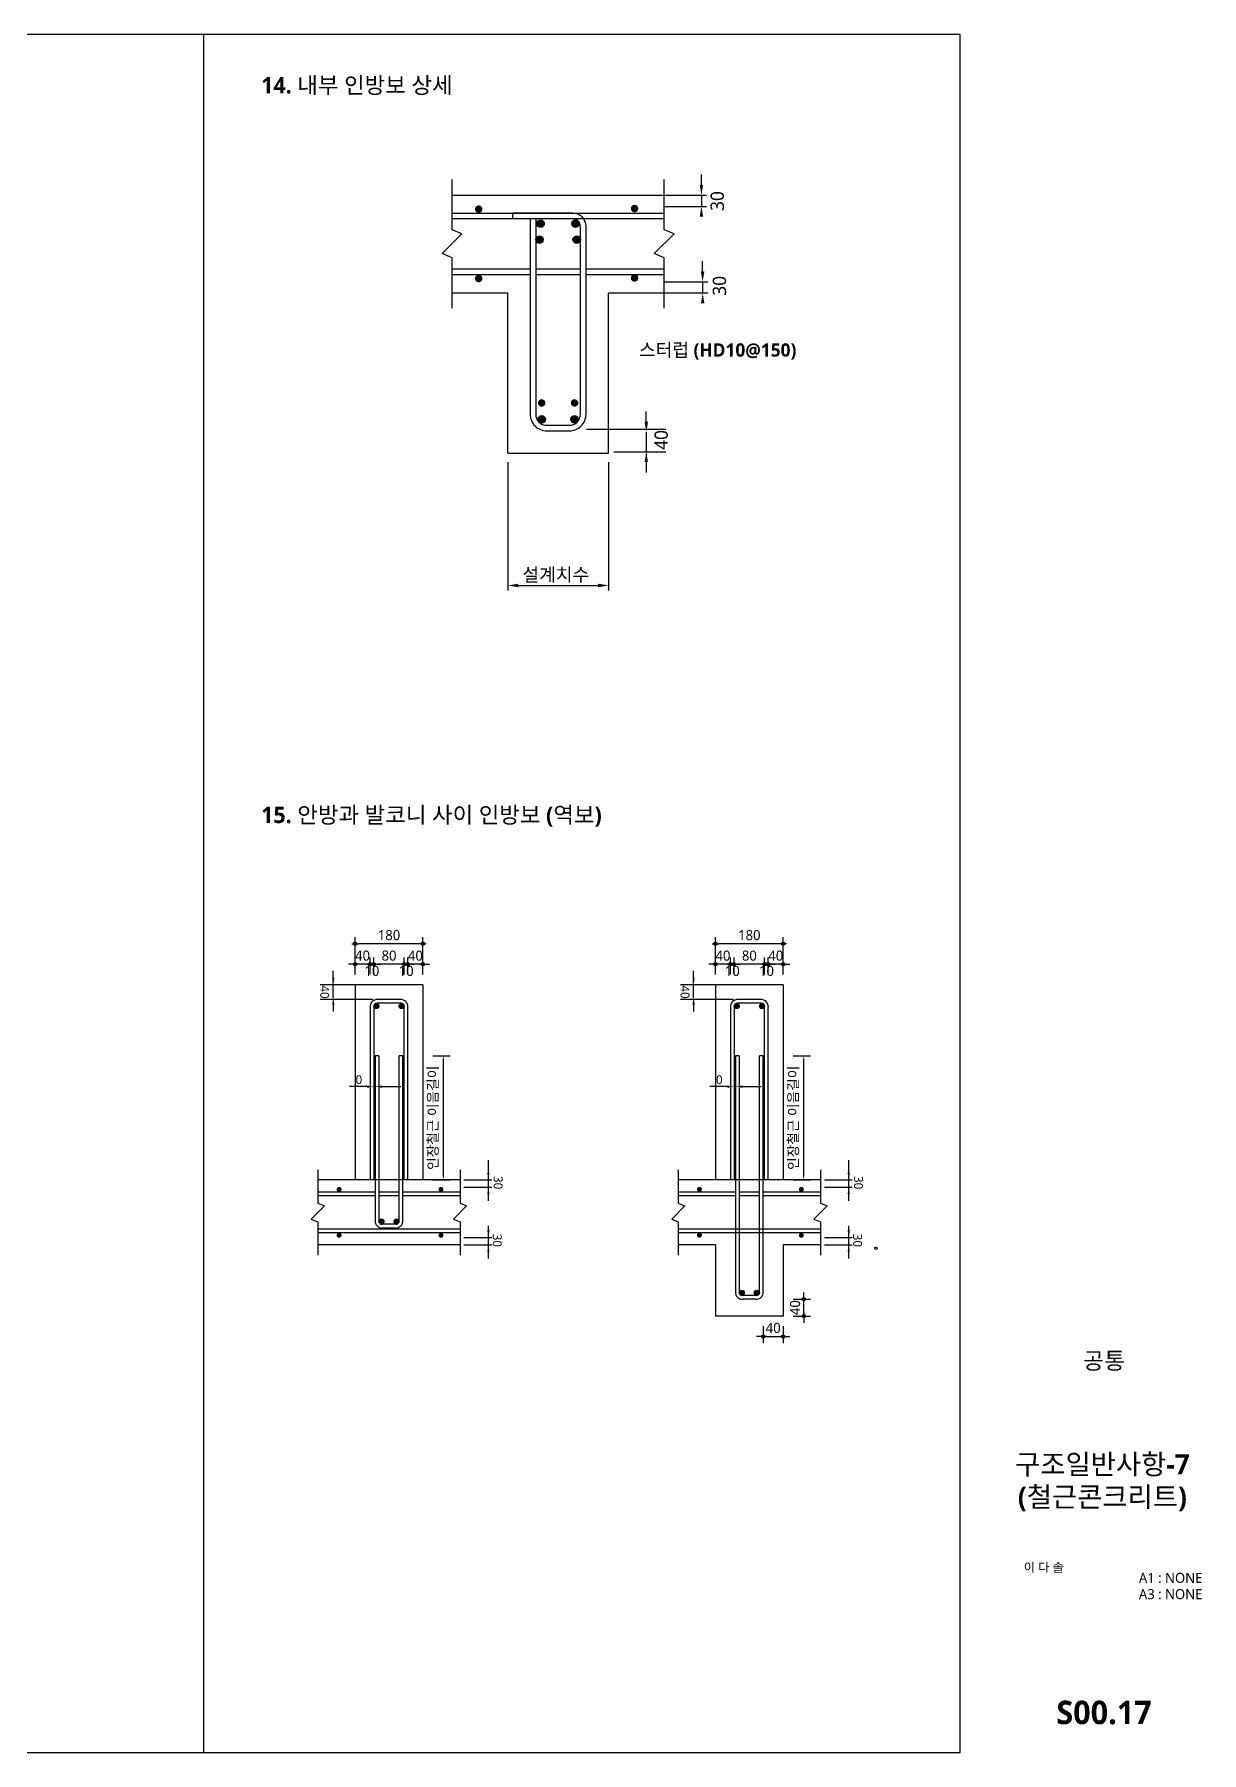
# Model space of a CAD drawing. Header units: millimetres. Extents: x 4573 to 501064, y -176100 to -4304.
# Drawn here: x 45697 to 80564, y -116700 to -65400 of the extents above; entities that cross this region are included whole.
import ezdxf
from ezdxf.enums import TextEntityAlignment as Align

# ---------------------------------------------------------------- set-up
doc = ezdxf.new("R2010")
doc.units = ezdxf.units.MM
doc.header["$LTSCALE"] = 800
doc.layers.get('Defpoints').update_dxf_attribs({"color": 147})
for name, color, linetype in [('BAR', 40, 'Continuous'), ('BAR-S', 4, 'Continuous'), ('DIM', 7, 'Continuous'), ('ELE4', 4, 'Continuous'), ('MIDDLE', 6, 'Continuous'), ('SHT', 5, 'Continuous'), ('SYM', 7, 'Continuous'), ('TEXT', 3, 'Continuous'), ('TEXT5', 7, 'Continuous'), ('TITLE', 7, 'Continuous'), ('W1', 2, 'Continuous')]:
    doc.layers.add(name, color=color, linetype=linetype)
doc.styles.add('XR-SHEET-맑은고딕', font='malgun.ttf')
doc.styles.add('맑은고딕', font='malgun.ttf')
doc.styles.add('맑은고딕B', font='malgunbd.ttf')
doc.styles.add('스타일1', font='malgun.ttf')
doc.dimstyles.new('DIM1', dxfattribs={"dimscale": 10, "dimtxt": 3, "dimasz": 1, "dimexe": 2, "dimexo": 3, "dimgap": 1, "dimtad": 1, "dimdec": 0, "dimzin": 0, "dimdsep": 46, "dimtxsty": 'XR-SHEET-맑은고딕', "dimblk1": 'DIMDOT', "dimblk2": 'DIMDOT', "dimsah": 1, "dimcen": -1, "dimdle": 1.5, "dimclrt": 3, "dimadec": 0, "dimazin": 0, "dimtfac": 1, "dimtdec": 0, "dimtix": 1, "dimtmove": 2, "dimatfit": 3, "dimldrblk": 'DIMDOT', "dimfxl": 1, "dimtvp": 1, "dimtolj": 1, "dimtzin": 0, "dimarcsym": 0})

# ---------------------------------------------------------------- blocks, each defined once
blk = doc.blocks.new('*D239')
at = {"layer": 'Defpoints', "color": 0, "transparency": 16777216}
for p in [(57302, -95900), (57914, -95900), (57302, -99595)]:
    blk.add_point(p, dxfattribs=at)
at = {"layer": 'DIM', "color": 0, "lineweight": -2, "transparency": 16777216}
for p, q in [((57602, -95900), (58114, -95900)), ((57914, -99495), (57914, -96000)), ((57602, -99595), (58114, -99595))]:
    blk.add_line(p, q, dxfattribs=at)
at = {"layer": 'DIM', "color": 0, "transparency": 16777216}
for points in [[(57897, -96000), (57930, -96000), (57914, -95900)], [(57897, -99495), (57930, -99495), (57914, -99595)]]:
    blk.add_solid(points, dxfattribs=at)
at = {"layer": 'DIM', "color": 3, "transparency": 16777216, "insert": (57615, -97747), "char_height": 300, "attachment_point": 5, "rotation": 90, "style": 'XR-SHEET-맑은고딕'}
blk.add_mtext('\\A1;인장철근 이음길이', dxfattribs=at)
blk = doc.blocks.new('DIMDOT')
at = {"layer": 'DIM'}
blk.add_line((1, 0), (-1, 0), dxfattribs=at)
blk.add_circle((0, 0), 0.5, dxfattribs=at)
blk = doc.blocks.new('*D242')
at = {"layer": 'Defpoints', "color": 0, "transparency": 16777216}
for p in [(55279, -92550), (55279, -93773), (57302, -93773)]:
    blk.add_point(p, dxfattribs=at)
at = {"layer": 'DIM', "color": 0, "lineweight": -2, "transparency": 16777216}
for p, q in [((55279, -93473), (55279, -92350)), ((57202, -92550), (55379, -92550)), ((57302, -93473), (57302, -92350))]:
    blk.add_line(p, q, dxfattribs=at)
at = {"layer": 'DIM', "color": 0, "lineweight": -2, "transparency": 16777216, "xscale": 100, "yscale": 100, "zscale": 100, "rotation": 180}
blk.add_blockref('DIMDOT', (55279, -92550), dxfattribs=at)
at = {"layer": 'DIM', "color": 0, "lineweight": -2, "transparency": 16777216, "xscale": 100, "yscale": 100, "zscale": 100}
blk.add_blockref('DIMDOT', (57302, -92550), dxfattribs=at)
at = {"layer": 'DIM', "color": 3, "transparency": 16777216, "insert": (56291, -92294), "char_height": 300, "attachment_point": 5, "style": 'XR-SHEET-맑은고딕'}
blk.add_mtext('\\A1;180', dxfattribs=at)
blk = doc.blocks.new('*D243')
at = {"layer": 'Defpoints', "color": 0, "transparency": 16777216}
for p in [(56858, -93161), (56858, -93773), (57302, -93773)]:
    blk.add_point(p, dxfattribs=at)
at = {"layer": 'DIM', "color": 0, "lineweight": -2, "transparency": 16777216}
for p, q in [((56758, -93161), (56658, -93161)), ((56858, -93473), (56858, -92961)), ((57302, -93161), (56858, -93161)), ((57302, -93473), (57302, -92961)), ((57402, -93161), (57502, -93161))]:
    blk.add_line(p, q, dxfattribs=at)
at = {"layer": 'DIM', "color": 0, "lineweight": -2, "transparency": 16777216, "xscale": 100, "yscale": 100, "zscale": 100}
blk.add_blockref('DIMDOT', (56858, -93161), dxfattribs=at)
at = {"layer": 'DIM', "color": 0, "lineweight": -2, "transparency": 16777216, "xscale": 100, "yscale": 100, "zscale": 100, "rotation": 180}
blk.add_blockref('DIMDOT', (57302, -93161), dxfattribs=at)
at = {"layer": 'DIM', "color": 3, "transparency": 16777216, "insert": (57080, -92906), "char_height": 300, "attachment_point": 5, "style": 'XR-SHEET-맑은고딕'}
blk.add_mtext('\\A1;40', dxfattribs=at)
blk = doc.blocks.new('*D244')
at = {"layer": 'Defpoints', "color": 0, "transparency": 16777216}
for p in [(56746, -93161), (56746, -93773), (56858, -93773)]:
    blk.add_point(p, dxfattribs=at)
at = {"layer": 'DIM', "color": 0, "lineweight": -2, "transparency": 16777216}
for p, q in [((56646, -93161), (56546, -93161)), ((56746, -93473), (56746, -92961)), ((56858, -93161), (56746, -93161)), ((56858, -93473), (56858, -92961)), ((56958, -93161), (57058, -93161))]:
    blk.add_line(p, q, dxfattribs=at)
at = {"layer": 'DIM', "color": 0, "lineweight": -2, "transparency": 16777216, "xscale": 100, "yscale": 100, "zscale": 100}
blk.add_blockref('DIMDOT', (56746, -93161), dxfattribs=at)
at = {"layer": 'DIM', "color": 0, "lineweight": -2, "transparency": 16777216, "xscale": 100, "yscale": 100, "zscale": 100, "rotation": 180}
blk.add_blockref('DIMDOT', (56858, -93161), dxfattribs=at)
at = {"layer": 'DIM', "color": 3, "transparency": 16777216, "insert": (56802, -93362), "char_height": 300, "attachment_point": 5, "style": 'XR-SHEET-맑은고딕'}
blk.add_mtext('\\A1;10', dxfattribs=at)
blk = doc.blocks.new('*D245')
at = {"layer": 'Defpoints', "color": 0, "transparency": 16777216}
for p in [(55835, -93161), (55835, -93773), (56746, -93773)]:
    blk.add_point(p, dxfattribs=at)
at = {"layer": 'DIM', "color": 0, "lineweight": -2, "transparency": 16777216}
for p, q in [((55835, -93473), (55835, -92961)), ((56646, -93161), (55935, -93161)), ((56746, -93473), (56746, -92961))]:
    blk.add_line(p, q, dxfattribs=at)
at = {"layer": 'DIM', "color": 0, "lineweight": -2, "transparency": 16777216, "xscale": 100, "yscale": 100, "zscale": 100, "rotation": 180}
blk.add_blockref('DIMDOT', (55835, -93161), dxfattribs=at)
at = {"layer": 'DIM', "color": 0, "lineweight": -2, "transparency": 16777216, "xscale": 100, "yscale": 100, "zscale": 100}
blk.add_blockref('DIMDOT', (56746, -93161), dxfattribs=at)
at = {"layer": 'DIM', "color": 3, "transparency": 16777216, "insert": (56291, -92906), "char_height": 300, "attachment_point": 5, "style": 'XR-SHEET-맑은고딕'}
blk.add_mtext('\\A1;80', dxfattribs=at)
blk = doc.blocks.new('*D246')
at = {"layer": 'Defpoints', "color": 0, "transparency": 16777216}
for p in [(55724, -93161), (55724, -93773), (55835, -93773)]:
    blk.add_point(p, dxfattribs=at)
at = {"layer": 'DIM', "color": 0, "lineweight": -2, "transparency": 16777216}
for p, q in [((55624, -93161), (55524, -93161)), ((55724, -93473), (55724, -92961)), ((55835, -93161), (55724, -93161)), ((55835, -93473), (55835, -92961)), ((55935, -93161), (56035, -93161))]:
    blk.add_line(p, q, dxfattribs=at)
at = {"layer": 'DIM', "color": 0, "lineweight": -2, "transparency": 16777216, "xscale": 100, "yscale": 100, "zscale": 100}
blk.add_blockref('DIMDOT', (55724, -93161), dxfattribs=at)
at = {"layer": 'DIM', "color": 0, "lineweight": -2, "transparency": 16777216, "xscale": 100, "yscale": 100, "zscale": 100, "rotation": 180}
blk.add_blockref('DIMDOT', (55835, -93161), dxfattribs=at)
at = {"layer": 'DIM', "color": 3, "transparency": 16777216, "insert": (55779, -93362), "char_height": 300, "attachment_point": 5, "style": 'XR-SHEET-맑은고딕'}
blk.add_mtext('\\A1;10', dxfattribs=at)
blk = doc.blocks.new('*D247')
at = {"layer": 'Defpoints', "color": 0, "transparency": 16777216}
for p in [(55279, -93161), (55279, -93773), (55724, -93773)]:
    blk.add_point(p, dxfattribs=at)
at = {"layer": 'DIM', "color": 0, "lineweight": -2, "transparency": 16777216}
for p, q in [((55179, -93161), (55079, -93161)), ((55279, -93473), (55279, -92961)), ((55724, -93161), (55279, -93161)), ((55724, -93473), (55724, -92961)), ((55824, -93161), (55924, -93161))]:
    blk.add_line(p, q, dxfattribs=at)
at = {"layer": 'DIM', "color": 0, "lineweight": -2, "transparency": 16777216, "xscale": 100, "yscale": 100, "zscale": 100}
blk.add_blockref('DIMDOT', (55279, -93161), dxfattribs=at)
at = {"layer": 'DIM', "color": 0, "lineweight": -2, "transparency": 16777216, "xscale": 100, "yscale": 100, "zscale": 100, "rotation": 180}
blk.add_blockref('DIMDOT', (55724, -93161), dxfattribs=at)
at = {"layer": 'DIM', "color": 3, "transparency": 16777216, "insert": (55501, -92906), "char_height": 300, "attachment_point": 5, "style": 'XR-SHEET-맑은고딕'}
blk.add_mtext('\\A1;40', dxfattribs=at)
blk = doc.blocks.new('*D248')
at = {"layer": 'Defpoints', "color": 0, "transparency": 16777216}
for p in [(66043, -93161), (66043, -93773), (66488, -93773)]:
    blk.add_point(p, dxfattribs=at)
at = {"layer": 'DIM', "color": 0, "lineweight": -2, "transparency": 16777216}
for p, q in [((65943, -93161), (65843, -93161)), ((66043, -93473), (66043, -92961)), ((66488, -93161), (66043, -93161)), ((66488, -93473), (66488, -92961)), ((66588, -93161), (66688, -93161))]:
    blk.add_line(p, q, dxfattribs=at)
at = {"layer": 'DIM', "color": 0, "lineweight": -2, "transparency": 16777216, "xscale": 100, "yscale": 100, "zscale": 100}
blk.add_blockref('DIMDOT', (66043, -93161), dxfattribs=at)
at = {"layer": 'DIM', "color": 0, "lineweight": -2, "transparency": 16777216, "xscale": 100, "yscale": 100, "zscale": 100, "rotation": 180}
blk.add_blockref('DIMDOT', (66488, -93161), dxfattribs=at)
at = {"layer": 'DIM', "color": 3, "transparency": 16777216, "insert": (66265, -92906), "char_height": 300, "attachment_point": 5, "style": 'XR-SHEET-맑은고딕'}
blk.add_mtext('\\A1;40', dxfattribs=at)
blk = doc.blocks.new('*D249')
at = {"layer": 'Defpoints', "color": 0, "transparency": 16777216}
for p in [(66488, -93161), (66488, -93773), (66599, -93773)]:
    blk.add_point(p, dxfattribs=at)
at = {"layer": 'DIM', "color": 0, "lineweight": -2, "transparency": 16777216}
for p, q in [((66388, -93161), (66288, -93161)), ((66488, -93473), (66488, -92961)), ((66599, -93161), (66488, -93161)), ((66599, -93473), (66599, -92961)), ((66699, -93161), (66799, -93161))]:
    blk.add_line(p, q, dxfattribs=at)
at = {"layer": 'DIM', "color": 0, "lineweight": -2, "transparency": 16777216, "xscale": 100, "yscale": 100, "zscale": 100}
blk.add_blockref('DIMDOT', (66488, -93161), dxfattribs=at)
at = {"layer": 'DIM', "color": 0, "lineweight": -2, "transparency": 16777216, "xscale": 100, "yscale": 100, "zscale": 100, "rotation": 180}
blk.add_blockref('DIMDOT', (66599, -93161), dxfattribs=at)
at = {"layer": 'DIM', "color": 3, "transparency": 16777216, "insert": (66543, -93362), "char_height": 300, "attachment_point": 5, "style": 'XR-SHEET-맑은고딕'}
blk.add_mtext('\\A1;10', dxfattribs=at)
blk = doc.blocks.new('*D250')
at = {"layer": 'Defpoints', "color": 0, "transparency": 16777216}
for p in [(66599, -93161), (66599, -93773), (67510, -93773)]:
    blk.add_point(p, dxfattribs=at)
at = {"layer": 'DIM', "color": 0, "lineweight": -2, "transparency": 16777216}
for p, q in [((66599, -93473), (66599, -92961)), ((67410, -93161), (66699, -93161)), ((67510, -93473), (67510, -92961))]:
    blk.add_line(p, q, dxfattribs=at)
at = {"layer": 'DIM', "color": 0, "lineweight": -2, "transparency": 16777216, "xscale": 100, "yscale": 100, "zscale": 100, "rotation": 180}
blk.add_blockref('DIMDOT', (66599, -93161), dxfattribs=at)
at = {"layer": 'DIM', "color": 0, "lineweight": -2, "transparency": 16777216, "xscale": 100, "yscale": 100, "zscale": 100}
blk.add_blockref('DIMDOT', (67510, -93161), dxfattribs=at)
at = {"layer": 'DIM', "color": 3, "transparency": 16777216, "insert": (67054, -92906), "char_height": 300, "attachment_point": 5, "style": 'XR-SHEET-맑은고딕'}
blk.add_mtext('\\A1;80', dxfattribs=at)
blk = doc.blocks.new('*D251')
at = {"layer": 'Defpoints', "color": 0, "transparency": 16777216}
for p in [(67510, -93161), (67510, -93773), (67621, -93773)]:
    blk.add_point(p, dxfattribs=at)
at = {"layer": 'DIM', "color": 0, "lineweight": -2, "transparency": 16777216}
for p, q in [((67410, -93161), (67310, -93161)), ((67510, -93473), (67510, -92961)), ((67621, -93161), (67510, -93161)), ((67621, -93473), (67621, -92961)), ((67721, -93161), (67821, -93161))]:
    blk.add_line(p, q, dxfattribs=at)
at = {"layer": 'DIM', "color": 0, "lineweight": -2, "transparency": 16777216, "xscale": 100, "yscale": 100, "zscale": 100}
blk.add_blockref('DIMDOT', (67510, -93161), dxfattribs=at)
at = {"layer": 'DIM', "color": 0, "lineweight": -2, "transparency": 16777216, "xscale": 100, "yscale": 100, "zscale": 100, "rotation": 180}
blk.add_blockref('DIMDOT', (67621, -93161), dxfattribs=at)
at = {"layer": 'DIM', "color": 3, "transparency": 16777216, "insert": (67566, -93362), "char_height": 300, "attachment_point": 5, "style": 'XR-SHEET-맑은고딕'}
blk.add_mtext('\\A1;10', dxfattribs=at)
blk = doc.blocks.new('*D252')
at = {"layer": 'Defpoints', "color": 0, "transparency": 16777216}
for p in [(67621, -93161), (67621, -93773), (68066, -93773)]:
    blk.add_point(p, dxfattribs=at)
at = {"layer": 'DIM', "color": 0, "lineweight": -2, "transparency": 16777216}
for p, q in [((67521, -93161), (67421, -93161)), ((67621, -93473), (67621, -92961)), ((68066, -93161), (67621, -93161)), ((68066, -93473), (68066, -92961)), ((68166, -93161), (68266, -93161))]:
    blk.add_line(p, q, dxfattribs=at)
at = {"layer": 'DIM', "color": 0, "lineweight": -2, "transparency": 16777216, "xscale": 100, "yscale": 100, "zscale": 100}
blk.add_blockref('DIMDOT', (67621, -93161), dxfattribs=at)
at = {"layer": 'DIM', "color": 0, "lineweight": -2, "transparency": 16777216, "xscale": 100, "yscale": 100, "zscale": 100, "rotation": 180}
blk.add_blockref('DIMDOT', (68066, -93161), dxfattribs=at)
at = {"layer": 'DIM', "color": 3, "transparency": 16777216, "insert": (67844, -92906), "char_height": 300, "attachment_point": 5, "style": 'XR-SHEET-맑은고딕'}
blk.add_mtext('\\A1;40', dxfattribs=at)
blk = doc.blocks.new('*D253')
at = {"layer": 'Defpoints', "color": 0, "transparency": 16777216}
for p in [(66043, -92550), (66043, -93773), (68066, -93773)]:
    blk.add_point(p, dxfattribs=at)
at = {"layer": 'DIM', "color": 0, "lineweight": -2, "transparency": 16777216}
for p, q in [((66043, -93473), (66043, -92350)), ((67966, -92550), (66143, -92550)), ((68066, -93473), (68066, -92350))]:
    blk.add_line(p, q, dxfattribs=at)
at = {"layer": 'DIM', "color": 0, "lineweight": -2, "transparency": 16777216, "xscale": 100, "yscale": 100, "zscale": 100, "rotation": 180}
blk.add_blockref('DIMDOT', (66043, -92550), dxfattribs=at)
at = {"layer": 'DIM', "color": 0, "lineweight": -2, "transparency": 16777216, "xscale": 100, "yscale": 100, "zscale": 100}
blk.add_blockref('DIMDOT', (68066, -92550), dxfattribs=at)
at = {"layer": 'DIM', "color": 3, "transparency": 16777216, "insert": (67054, -92294), "char_height": 300, "attachment_point": 5, "style": 'XR-SHEET-맑은고딕'}
blk.add_mtext('\\A1;180', dxfattribs=at)
blk = doc.blocks.new('*D254')
at = {"layer": 'Defpoints', "color": 0, "transparency": 16777216}
for p in [(68066, -95900), (68677, -95900), (68066, -99595)]:
    blk.add_point(p, dxfattribs=at)
at = {"layer": 'DIM', "color": 0, "lineweight": -2, "transparency": 16777216}
for p, q in [((68366, -95900), (68877, -95900)), ((68677, -99495), (68677, -96000)), ((68366, -99595), (68877, -99595))]:
    blk.add_line(p, q, dxfattribs=at)
at = {"layer": 'DIM', "color": 0, "transparency": 16777216}
for points in [[(68661, -96000), (68694, -96000), (68677, -95900)], [(68661, -99495), (68694, -99495), (68677, -99595)]]:
    blk.add_solid(points, dxfattribs=at)
at = {"layer": 'DIM', "color": 3, "transparency": 16777216, "insert": (68379, -97747), "char_height": 300, "attachment_point": 5, "rotation": 90, "style": 'XR-SHEET-맑은고딕'}
blk.add_mtext('\\A1;인장철근 이음길이', dxfattribs=at)
blk = doc.blocks.new('*D255')
at = {"layer": 'Defpoints', "color": 0, "transparency": 16777216}
for p in [(68066, -103164), (68677, -103164), (68066, -103665)]:
    blk.add_point(p, dxfattribs=at)
at = {"layer": 'DIM', "color": 0, "lineweight": -2, "transparency": 16777216}
for p, q in [((68677, -103064), (68677, -102964)), ((68366, -103164), (68877, -103164)), ((68677, -103665), (68677, -103164)), ((68366, -103665), (68877, -103665)), ((68677, -103765), (68677, -103865))]:
    blk.add_line(p, q, dxfattribs=at)
at = {"layer": 'DIM', "color": 0, "lineweight": -2, "transparency": 16777216, "xscale": 100, "yscale": 100, "zscale": 100}
for p, rotation in [((68677, -103164), 270), ((68677, -103665), 90)]:
    blk.add_blockref('DIMDOT', p, dxfattribs=dict(at, rotation=rotation))
at = {"layer": 'DIM', "color": 3, "transparency": 16777216, "insert": (68422, -103414), "char_height": 300, "attachment_point": 5, "rotation": 90, "style": 'XR-SHEET-맑은고딕'}
blk.add_mtext('\\A1;40', dxfattribs=at)
blk = doc.blocks.new('*D256')
at = {"layer": 'Defpoints', "color": 0, "transparency": 16777216}
for p in [(67469, -103665), (68066, -103665), (68066, -104277)]:
    blk.add_point(p, dxfattribs=at)
at = {"layer": 'DIM', "color": 0, "lineweight": -2, "transparency": 16777216}
for p, q in [((67469, -103965), (67469, -104477)), ((68066, -103965), (68066, -104477)), ((67369, -104277), (67269, -104277)), ((67469, -104277), (68066, -104277)), ((68166, -104277), (68266, -104277))]:
    blk.add_line(p, q, dxfattribs=at)
at = {"layer": 'DIM', "color": 0, "lineweight": -2, "transparency": 16777216, "xscale": 100, "yscale": 100, "zscale": 100}
blk.add_blockref('DIMDOT', (67469, -104277), dxfattribs=at)
at = {"layer": 'DIM', "color": 0, "lineweight": -2, "transparency": 16777216, "xscale": 100, "yscale": 100, "zscale": 100, "rotation": 180}
blk.add_blockref('DIMDOT', (68066, -104277), dxfattribs=at)
at = {"layer": 'DIM', "color": 3, "transparency": 16777216, "insert": (67767, -104022), "char_height": 300, "attachment_point": 5, "style": 'XR-SHEET-맑은고딕'}
blk.add_mtext('\\A1;40', dxfattribs=at)
blk = doc.blocks.new('TITLE')
at = {"layer": 'TITLE', "style": '스타일1'}
for tag, height, p in [('동명칭', 6, (776.77, -457.26)), ('SCALE-A1', 3, (797.5, -522)), ('SCALE-A3', 3, (797.5, -527)), ('DATA', 3, (797.5, -540))]:
    blk.add_attdef(tag, text='', height=height, dxfattribs=at).set_placement(p, align=Align.MIDDLE)
for tag, height, p in [('TITLE1', 6, (776.5, -479.4)), ('TITLE4', 6, (776.5, -484.39)), ('TITLE2', 6, (776.5, -489)), ('TITLE5', 6, (776.5, -493.99)), ('TITLE3', 6, (776.5, -498.7)), ('NAME-1', 3, (760.16, -517.5)), ('NAME-2', 3, (760.16, -526.5)), ('A0.00', 7, (776.5, -561))]:
    blk.add_attdef(tag, text='', height=height, dxfattribs=at).set_placement(p, align=Align.MIDDLE_CENTER)

msp = doc.modelspace()

# ---------------------------------------------------------------- linework, layer by layer
at = {"color": 0, "linetype": 'ByBlock'}
for p, q in [((65622.8, -69892.6), (65622.8, -69583.7)), ((65659.2, -72478.5), (65659.2, -72169.7))]:
    msp.add_line(p, q, dxfattribs=at)
at = {"color": 4}
for p, q in [((61777.3, -70741), (59986.3, -70741)), ((59986.3, -70910.4), (59986.3, -70741)), ((60575.8, -70910.4), (59986.3, -70910.4)), ((61777.3, -70910.4), (60575.8, -70910.4))]:
    msp.add_line(p, q, dxfattribs=at)
at = {"color": 7}
msp.add_circle((70835.3, -101644.1), 38.7, dxfattribs=at)
at = {"layer": 'BAR'}
for p, q in [((58173.2, -70734.8), (64510.3, -70734.8)), ((58173.2, -70901.6), (64510.3, -70901.6)), ((58173.2, -72402.5), (60507.9, -72402.5)), ((58173.2, -72569.2), (60507.9, -72569.2)), ((60674.7, -72402.5), (62008.8, -72402.5)), ((60674.7, -72569.2), (62008.8, -72569.2)), ((62175.5, -72402.5), (64510.3, -72402.5)), ((62175.5, -72569.2), (64510.3, -72569.2)), ((56648.3, -94328.8), (55933, -94328.8)), ((56632.6, -94217.6), (55948.7, -94217.6)), ((67412.1, -94328.8), (66696.8, -94328.8)), ((67396.4, -94217.6), (66712.5, -94217.6)), ((55723.8, -94442.5), (55723.8, -99594.6)), ((55835, -94426.8), (55835, -99594.6)), ((56746.3, -99594.6), (56746.3, -94426.8)), ((56857.5, -99594.6), (56857.5, -94442.5)), ((66487.6, -94442.5), (66487.6, -99594.6)), ((66598.8, -94426.8), (66598.8, -99594.6)), ((67510.1, -99594.6), (67510.1, -94426.8)), ((67621.3, -99594.6), (67621.3, -94442.5)), ((55985.9, -95900.1), (55874.7, -95900.1)), ((55874.7, -95900.1), (55874.7, -100812.3)), ((55985.9, -95900.1), (55985.9, -100828)), ((56704.9, -95900.1), (56593.7, -95900.1)), ((56593.7, -100828), (56593.7, -95900.1)), ((56704.9, -100812.3), (56704.9, -95900.1)), ((66638.4, -95900.1), (66638.4, -102938.7)), ((66749.6, -95900.1), (66638.4, -95900.1)), ((66749.6, -95900.1), (66749.6, -102954.4)), ((67357.4, -102954.4), (67357.4, -95900.1)), ((67468.6, -95900.1), (67357.4, -95900.1)), ((67468.6, -102938.7), (67468.6, -95900.1)), ((55874.7, -99962.5), (54167.3, -99962.5)), ((56593.7, -99962.5), (55985.9, -99962.5)), ((58414, -99962.5), (56704.9, -99962.5)), ((66638.4, -99962.5), (64931.1, -99962.5)), ((67357.4, -99962.5), (66749.6, -99962.5)), ((69177.7, -99962.5), (67468.6, -99962.5)), ((55874.7, -100073.7), (54167.3, -100073.7)), ((56593.7, -100073.7), (55985.9, -100073.7)), ((58414, -100073.7), (56704.9, -100073.7)), ((66638.4, -100073.7), (64931.1, -100073.7)), ((67357.4, -100073.7), (66749.6, -100073.7)), ((69177.7, -100073.7), (67468.6, -100073.7)), ((56495.6, -100926.1), (56083.9, -100926.1)), ((56479.9, -101037.2), (56099.6, -101037.2)), ((58414, -101074.3), (54167.3, -101074.3)), ((58414, -101185.5), (54167.3, -101185.5)), ((69177.7, -101074.3), (64931.1, -101074.3)), ((69177.7, -101185.5), (64931.1, -101185.5)), ((67259.4, -103052.4), (66847.7, -103052.4)), ((67243.7, -103163.6), (66863.4, -103163.6))]:
    msp.add_line(p, q, dxfattribs=at)
for points in [[(60507.9, -70910.4), (60507.9, -76738.4, 0.4142136), (61008.2, -77238.7), (61675.3, -77238.7, 0.4142136), (62175.5, -76738.4), (62175.5, -71130)], [(60674.7, -70901.6), (60674.7, -76738.4, 0.4142136), (61008.2, -77071.9), (61675.3, -77071.9, 0.4142136), (62008.8, -76738.4), (62008.8, -71130)]]:
    msp.add_lwpolyline(points, format="xyb", dxfattribs=at)
for centre, radius, start, end in [((61786.4, -71130), 389.1, 0, 91.34692), ((61786.4, -71130), 222.4, 0, 99.02861), ((55933, -94426.8), 209.8, 85.70851, 184.29149), ((55933, -94426.8), 98, 90, 180), ((56648.3, -94426.8), 209.8, 355.70851, 94.29149), ((56648.3, -94426.8), 98, 0, 90), ((66696.8, -94426.8), 209.8, 85.70851, 184.29149), ((66696.8, -94426.8), 98, 90, 180), ((67412.1, -94426.8), 209.8, 355.70851, 94.29149), ((67412.1, -94426.8), 98, 0, 90), ((56083.9, -100828), 209.8, 175.70851, 274.29149), ((56083.9, -100828), 98, 180, 270), ((56495.6, -100828), 209.8, 265.70851, 4.29149), ((56495.6, -100828), 98, 270, 0), ((66847.7, -102954.4), 209.8, 175.70851, 274.29149), ((66847.7, -102954.4), 98, 180, 270), ((67259.4, -102954.4), 209.8, 265.70851, 4.29149), ((67259.4, -102954.4), 98, 270, 0)]:
    msp.add_arc(centre, radius, start, end, dxfattribs=at)
at = {"layer": 'BAR-S'}
for points, const_width in [([(59026.9, -70619.2, -1), (58912.9, -70619.2, -1)], 108.4), ([(63682.1, -70601.1, -1), (63568.2, -70601.1, -1)], 108.4), ([(60761.4, -71051.4, 1), (60875.4, -71051.4, 1)], 108.4), ([(61922, -71051.4, -1), (61808.1, -71051.4, -1)], 108.4), ([(60728.9, -71529.1, 1), (60842.8, -71529.1, 1)], 108.4), ([(61954.6, -71529.1, -1), (61840.6, -71529.1, -1)], 108.4), ([(59026.9, -72691.1, -1), (58912.9, -72691.1, -1)], 108.4), ([(63682.1, -72673, -1), (63568.2, -72673, -1)], 108.4), ([(60794, -76403.2, -1), (60907.9, -76403.2, -1)], 108.4), ([(61889.5, -76403.2, 1), (61775.5, -76403.2, 1)], 108.4), ([(60794, -76895.6, -1), (60907.9, -76895.6, -1)], 108.4), ([(61889.5, -76895.6, 1), (61775.5, -76895.6, 1)], 108.4), ([(55951, -94412.9, 1), (55876.9, -94412.9, 1)], 74.1), ([(56704.4, -94412.9, 1), (56630.3, -94412.9, 1)], 74.1), ([(66714.8, -94412.9, 1), (66640.6, -94412.9, 1)], 74.1), ([(67468.2, -94412.9, 1), (67394.1, -94412.9, 1)], 74.1), ([(54837.9, -99883.9, 1), (54763.8, -99883.9, 1)], 74.1), ([(57880.9, -99883.9, 1), (57806.8, -99883.9, 1)], 74.1), ([(65601.7, -99883.9, 1), (65527.6, -99883.9, 1)], 74.1), ([(68644.6, -99883.9, 1), (68570.5, -99883.9, 1)], 74.1), ([(56101.9, -100842, -1), (56027.8, -100842, -1)], 74.1), ([(56551.8, -100842, -1), (56477.7, -100842, -1)], 74.1), ([(54837.9, -101252.4, 1), (54763.8, -101252.4, 1)], 74.1), ([(57880.9, -101252.4, 1), (57806.8, -101252.4, 1)], 74.1), ([(65601.7, -101252.4, 1), (65527.6, -101252.4, 1)], 74.1), ([(68644.6, -101252.4, 1), (68570.5, -101252.4, 1)], 74.1), ([(66865.6, -102968.3, -1), (66791.5, -102968.3, -1)], 74.1), ([(67315.5, -102968.3, -1), (67241.4, -102968.3, -1)], 74.1)]:
    msp.add_lwpolyline(points, format="xyb", close=True, dxfattribs=dict(at, const_width=const_width))
for centre, radius in [((60818.4, -71051.4), 111.2), ((61865, -71051.4), 111.2), ((60785.8, -71529.1), 111.2), ((61897.6, -71529.1), 111.2), ((60851, -76895.6), 111.2), ((61832.5, -76895.6), 111.2), ((55913.9, -94412.9), 74.1), ((56667.4, -94412.9), 74.1), ((66677.7, -94412.9), 74.1), ((67431.1, -94412.9), 74.1), ((56064.8, -100842), 74.1), ((56514.7, -100842), 74.1), ((66828.6, -102968.3), 74.1), ((67278.5, -102968.3), 74.1)]:
    msp.add_circle(centre, radius, dxfattribs=at)
at = {"layer": 'DIM', "linetype": 'ByBlock'}
for p, q in [((64496.7, -70201.4), (65777.2, -70201.4)), ((65622.8, -70201.4), (65622.8, -70534.9)), ((64496.7, -70534.9), (65777.2, -70534.9)), ((64533.1, -72787.3), (65813.6, -72787.3)), ((65659.2, -72787.3), (65659.2, -73120.9)), ((64533.1, -73120.9), (65813.6, -73120.9)), ((63976.8, -76967.7), (63976.8, -76658.9)), ((62188.2, -77191.9), (64561.5, -77191.9)), ((63976.8, -77276.5), (63976.8, -77859)), ((63001.8, -77859), (64561.5, -77859)), ((63976.8, -77918.9), (63976.8, -78477.7)), ((59840.8, -78180.2), (59840.8, -82008.1)), ((62842.6, -78180.2), (62842.6, -82008.1)), ((60149.7, -81853.7), (62533.8, -81853.7))]:
    msp.add_line(p, q, dxfattribs=at)
at = {"layer": 'DIM'}
for p, q in [((59840.8, -78175.6), (59840.8, -80287)), ((62842.6, -78175.6), (62842.6, -80287)), ((54626, -93733), (54626, -93360.4)), ((65389.8, -93733), (65389.8, -93360.4)), ((55276, -93772.9), (54236.2, -93772.9)), ((54626, -94161.2), (54626, -93772.9)), ((66039.8, -93772.9), (65000, -93772.9)), ((65389.8, -94161.2), (65389.8, -93772.9)), ((55818.4, -94217.6), (54236.2, -94217.6)), ((54626, -94367.1), (54626, -94573)), ((66582.2, -94217.6), (65000, -94217.6)), ((65389.8, -94367.1), (65389.8, -94573)), ((55629.1, -96815.9), (55114.3, -96815.9)), ((55874.7, -96815.9), (55835, -96815.9)), ((56080.6, -96815.9), (56641.9, -96815.9)), ((66392.9, -96815.9), (65878.1, -96815.9)), ((66638.4, -96815.9), (66598.8, -96815.9)), ((66844.3, -96815.9), (67405.7, -96815.9)), ((59260, -100228.7), (59260, -99016.2)), ((70023.7, -100228.7), (70023.7, -99016.2)), ((58530.8, -99594.6), (59362.9, -99594.6)), ((58530.8, -99816.9), (59362.9, -99816.9)), ((69294.6, -99594.6), (70126.7, -99594.6)), ((69294.6, -99816.9), (70126.7, -99816.9)), ((59260, -101950.6), (59260, -100968.5)), ((70023.7, -101950.6), (70023.7, -100968.5)), ((58530.8, -101316.5), (59362.9, -101316.5)), ((58530.8, -101538.9), (59362.9, -101538.9)), ((69294.6, -101316.5), (70126.7, -101316.5)), ((69294.6, -101538.9), (70126.7, -101538.9))]:
    msp.add_line(p, q, dxfattribs=at)
at = {"layer": 'DIM', "linetype": 'ByBlock'}
for points in [[(65571.3, -69892.6), (65674.3, -69892.6), (65622.8, -70201.4)], [(65571.3, -70843.7), (65674.3, -70843.7), (65622.8, -70534.9)], [(65607.7, -72478.5), (65710.6, -72478.5), (65659.2, -72787.3)], [(65607.7, -73429.7), (65710.6, -73429.7), (65659.2, -73120.9)], [(63925.4, -76967.7), (64028.3, -76967.7), (63976.8, -77276.5)], [(63925.4, -78171.1), (64028.3, -78171.1), (63976.8, -77862.3)], [(60149.7, -81802.2), (60149.7, -81905.2), (59840.8, -81853.7)], [(62533.8, -81802.2), (62533.8, -81905.2), (62842.6, -81853.7)]]:
    msp.add_solid(points, dxfattribs=at)
at = {"layer": 'DIM'}
for points in [[(54660.3, -93564.8), (54591.7, -93564.8), (54626, -93770.7)], [(65424.1, -93564.8), (65355.5, -93564.8), (65389.8, -93770.7)], [(54660.3, -94367.1), (54591.7, -94367.1), (54626, -94161.2)], [(65424.1, -94367.1), (65355.5, -94367.1), (65389.8, -94161.2)], [(55629.1, -96781.5), (55629.1, -96850.2), (55835, -96815.9)], [(56080.6, -96781.5), (56080.6, -96850.2), (55874.7, -96815.9)], [(66392.9, -96781.5), (66392.9, -96850.2), (66598.8, -96815.9)], [(66844.3, -96781.5), (66844.3, -96850.2), (66638.4, -96815.9)], [(59225.6, -99388.7), (59294.3, -99388.7), (59260, -99594.6)], [(69989.4, -99388.7), (70058, -99388.7), (70023.7, -99594.6)], [(59225.6, -100022.8), (59294.3, -100022.8), (59260, -99816.9)], [(69989.4, -100022.8), (70058, -100022.8), (70023.7, -99816.9)], [(59225.6, -101110.6), (59294.3, -101110.6), (59260, -101316.5)], [(59225.6, -101744.7), (59294.3, -101744.7), (59260, -101538.9)], [(69989.4, -101110.6), (70058, -101110.6), (70023.7, -101316.5)], [(69989.4, -101744.7), (70058, -101744.7), (70023.7, -101538.9)]]:
    msp.add_solid(points, dxfattribs=at)
at = {"layer": 'ELE4', "color": 2}
msp.add_line((50762.8, -116700), (50762.8, -65400), dxfattribs=at)
at = {"layer": 'ELE4'}
msp.add_lwpolyline([(4573.3, -116700), (73350, -116700), (73350, -65400), (4573.3, -65400)], close=True, dxfattribs=at)
at = {"layer": 'SYM'}
for points in [[(58173.2, -73569.8), (58173.2, -72069), (57878.4, -71946.9), (58468, -71357.2), (58173.2, -71235.1), (58173.2, -69734.2)], [(64510.3, -73569.8), (64510.3, -72069), (64215.4, -71946.9), (64805.1, -71357.2), (64510.3, -71235.1), (64510.3, -69734.2)], [(54167.3, -99295.5), (54167.3, -100296.1), (54363.9, -100377.4), (53970.8, -100770.6), (54167.3, -100851.9), (54167.3, -101852.5)], [(58414, -99295.5), (58414, -100296.1), (58610.5, -100377.4), (58217.4, -100770.6), (58414, -100851.9), (58414, -101852.5)], [(64931.1, -99295.5), (64931.1, -100296.1), (65127.7, -100377.4), (64734.6, -100770.6), (64931.1, -100851.9), (64931.1, -101852.5)], [(69177.7, -99295.5), (69177.7, -100296.1), (69374.3, -100377.4), (68981.2, -100770.6), (69177.7, -100851.9), (69177.7, -101852.5)]]:
    msp.add_lwpolyline(points, dxfattribs=at)
at = {"layer": 'W1'}
for p, q in [((58173.2, -70201.4), (64510.3, -70201.4)), ((58173.2, -73120.9), (59840.8, -73120.9)), ((59840.8, -77905.7), (59840.8, -73120.9)), ((62842.6, -77905.7), (62842.6, -73120.9)), ((62842.6, -73120.9), (64510.3, -73120.9)), ((59840.8, -77905.7), (62842.6, -77905.7)), ((55279.1, -93772.9), (55279.1, -99594.6)), ((57302.2, -93772.9), (55279.1, -93772.9)), ((57302.2, -93772.9), (57302.2, -99594.6)), ((68066, -93772.9), (66042.9, -93772.9)), ((66042.9, -93772.9), (66042.9, -99594.6)), ((68066, -93772.9), (68066, -99594.6)), ((66042.9, -97843.5), (66042.9, -99594.6)), ((68066, -97843.5), (68066, -99594.6)), ((55279.1, -99594.6), (54167.3, -99594.6)), ((57302.2, -99594.6), (55279.1, -99594.6)), ((58414, -99594.6), (57302.2, -99594.6)), ((66042.9, -99594.6), (64931.1, -99594.6)), ((68066, -99594.6), (66042.9, -99594.6)), ((69177.7, -99594.6), (68066, -99594.6)), ((58414, -101538.9), (54167.3, -101538.9)), ((66042.9, -101538.9), (64931.1, -101538.9)), ((66042.9, -101538.9), (66042.9, -103665.2)), ((69177.7, -101538.9), (68066, -101538.9)), ((68066, -101538.9), (68066, -103665.2)), ((68066, -103665.2), (66042.9, -103665.2))]:
    msp.add_line(p, q, dxfattribs=at)

# ---------------------------------------------------------------- block references
at = {"layer": 'TEXT'}
ref = msp.add_blockref('TITLE', (0, -118800), dxfattribs=dict(at, xscale=100, yscale=100, zscale=100))
ref.add_attrib('TITLE2', '구조일반사항-7', dxfattribs={"layer": 'SHT', "color": 4, "height": 600, "style": '맑은고딕B'}).set_placement((77600, -108091.4), align=Align.MIDDLE_CENTER)
ref.add_attrib('TITLE3', '(철근콘크리트)', dxfattribs={"layer": 'SHT', "color": 4, "height": 600, "style": '맑은고딕B'}).set_placement((77600, -109061.8), align=Align.MIDDLE_CENTER)
ref.add_attrib('NAME-1', '이 다 솔', dxfattribs={"color": 3, "height": 270, "style": '맑은고딕'}).set_placement((75250, -111166.7), align=Align.MIDDLE_LEFT)
ref.add_attrib('SCALE-A1', 'A1 : NONE', dxfattribs={"layer": 'SHT', "color": 3, "height": 300, "style": '맑은고딕'}).set_placement((79639.1, -111482.8), align=Align.MIDDLE)
ref.add_attrib('SCALE-A3', 'A3 : NONE', dxfattribs={"layer": 'SHT', "color": 3, "height": 300, "style": '맑은고딕'}).set_placement((79639.1, -111969.2), align=Align.MIDDLE)
ref.add_attrib('A0.00', 'S00.17', dxfattribs={"layer": 'SHT', "color": 4, "height": 700, "style": '맑은고딕B'}).set_placement((77650, -115500), align=Align.MIDDLE_CENTER)

# ---------------------------------------------------------------- texts
at = {"layer": 'DIM', "linetype": 'ByBlock', "char_height": 397.06, "attachment_point": 5, "rotation": 90, "style": 'XR-SHEET-맑은고딕'}
for s, insert in [('\\A1;30', (66097.4, -70376.2)), ('\\A1;30', (66162, -72907)), ('40', (64423.1, -77509))]:
    msp.add_mtext(s, dxfattribs=dict(at, insert=insert))
at = {"layer": 'DIM', "linetype": 'ByBlock', "insert": (61272.9, -81554.4), "char_height": 397.06, "attachment_point": 5, "style": 'XR-SHEET-맑은고딕'}
msp.add_mtext('\\A1;설계치수', dxfattribs=at)
at = {"layer": 'DIM', "char_height": 264.71, "attachment_point": 5, "rotation": 270, "style": 'XR-SHEET-맑은고딕'}
for s, insert in [('40', (54367, -93988.6)), ('40', (65130.8, -93988.6)), ('\\A1;30', (59548.5, -99683.1)), ('\\A1;30', (70312.3, -99683.1)), ('\\A1;30', (59522.6, -101407.4)), ('\\A1;30', (70286.4, -101407.4))]:
    msp.add_mtext(s, dxfattribs=dict(at, insert=insert))
at = {"layer": 'DIM', "char_height": 264.7, "attachment_point": 5, "style": 'XR-SHEET-맑은고딕'}
for insert in [(55391.7, -96610.6), (66155.5, -96610.6)]:
    msp.add_mtext('0', dxfattribs=dict(at, insert=insert))
at = {"layer": 'MIDDLE', "style": '맑은고딕B'}
for s, p in [('14. 내부 인방보 상세', (52473.4, -67161.4)), ('15. 안방과 발코니 사이 인방보 (역보)', (52473.4, -88946.7))]:
    msp.add_text(s, height=490.196, dxfattribs=at).set_placement(p)
at = {"layer": 'TEXT', "style": '맑은고딕B'}
msp.add_text('공통', height=500, dxfattribs=at).set_placement((77649.2, -105000), align=Align.MIDDLE_CENTER)
at = {"layer": 'TEXT5', "color": 7, "style": '맑은고딕B'}
msp.add_text('스터럽 (HD10@150)', height=397.059, dxfattribs=at).set_placement((63758.1, -75021.7))

# ---------------------------------------------------------------- dimensions: what is measured, and where the dimension line sits
at = {"layer": 'DIM'}
for base, p1, p2, text, picture, middle in [((55279.1, -92550.1), (57302.2, -93772.9), (55279.1, -93772.9), '180', '*D242', (56290.7, -92294.3)), ((66042.9, -92550.1), (68066, -93772.9), (66042.9, -93772.9), '180', '*D253', (67054.4, -92294.3)), ((55279.1, -93161.5), (55723.8, -93772.9), (55279.1, -93772.9), '40', '*D247', (55501.5, -92906.5)), ((55835, -93161.5), (56746.3, -93772.9), (55835, -93772.9), '80', '*D245', (56290.7, -92906.5)), ((56857.5, -93161.5), (57302.2, -93772.9), (56857.5, -93772.9), '40', '*D243', (57079.9, -92906.5)), ((66042.9, -93161.5), (66487.6, -93772.9), (66042.9, -93772.9), '40', '*D248', (66265.2, -92906.5)), ((66598.8, -93161.5), (67510.1, -93772.9), (66598.8, -93772.9), '80', '*D250', (67054.4, -92906.5)), ((67621.3, -93161.5), (68066, -93772.9), (67621.3, -93772.9), '40', '*D252', (67843.6, -92906.5))]:
    dim = msp.add_linear_dim(base=base, p1=p1, p2=p2, text=text, dimstyle='DIM1', override={"dimscale": 100}, dxfattribs=at)
    dim.commit()
    dim.dimension.update_dxf_attribs({"geometry": picture, "text_midpoint": middle})
for base, p1, p2, picture, middle in [((55723.8, -93161.5), (55835, -93772.9), (55723.8, -93772.9), '*D246', (55779.4, -93361.8)), ((56746.3, -93161.5), (56857.5, -93772.9), (56746.3, -93772.9), '*D244', (56801.9, -93361.8)), ((66487.6, -93161.5), (66598.8, -93772.9), (66487.6, -93772.9), '*D249', (66543.2, -93361.8)), ((67510.1, -93161.5), (67621.3, -93772.9), (67510.1, -93772.9), '*D251', (67565.7, -93361.8))]:
    dim = msp.add_linear_dim(base=base, p1=p1, p2=p2, text='10', dimstyle='DIM1', override={"dimscale": 100}, dxfattribs=at)
    dim.commit()
    dim.dimension.update_dxf_attribs({"geometry": picture, "text_midpoint": middle, "dimtype": 160})
for base, p1, p2, angle, text, picture, middle in [((57913.6, -95900.1), (57302.2, -99594.6), (57302.2, -95900.1), 270, '인장철근 이음길이', '*D239', (57615.2, -97747.3)), ((68677.4, -95900.1), (68066, -99594.6), (68066, -95900.1), 270, '인장철근 이음길이', '*D254', (68379, -97747.3)), ((68677.4, -103163.6), (68066, -103665.2), (68066, -103163.6), 270, '40', '*D255', (68422.4, -103414.4)), ((68066, -104276.6), (67468.6, -103665.2), (68066, -103665.2), 180, '40', '*D256', (67767.3, -104021.6))]:
    dim = msp.add_linear_dim(base=base, p1=p1, p2=p2, angle=angle, text=text, dimstyle='DIM1', override={"dimscale": 100}, dxfattribs=at)
    dim.commit()
    dim.dimension.update_dxf_attribs({"geometry": picture, "text_midpoint": middle})

doc.saveas('drawing.dxf')
